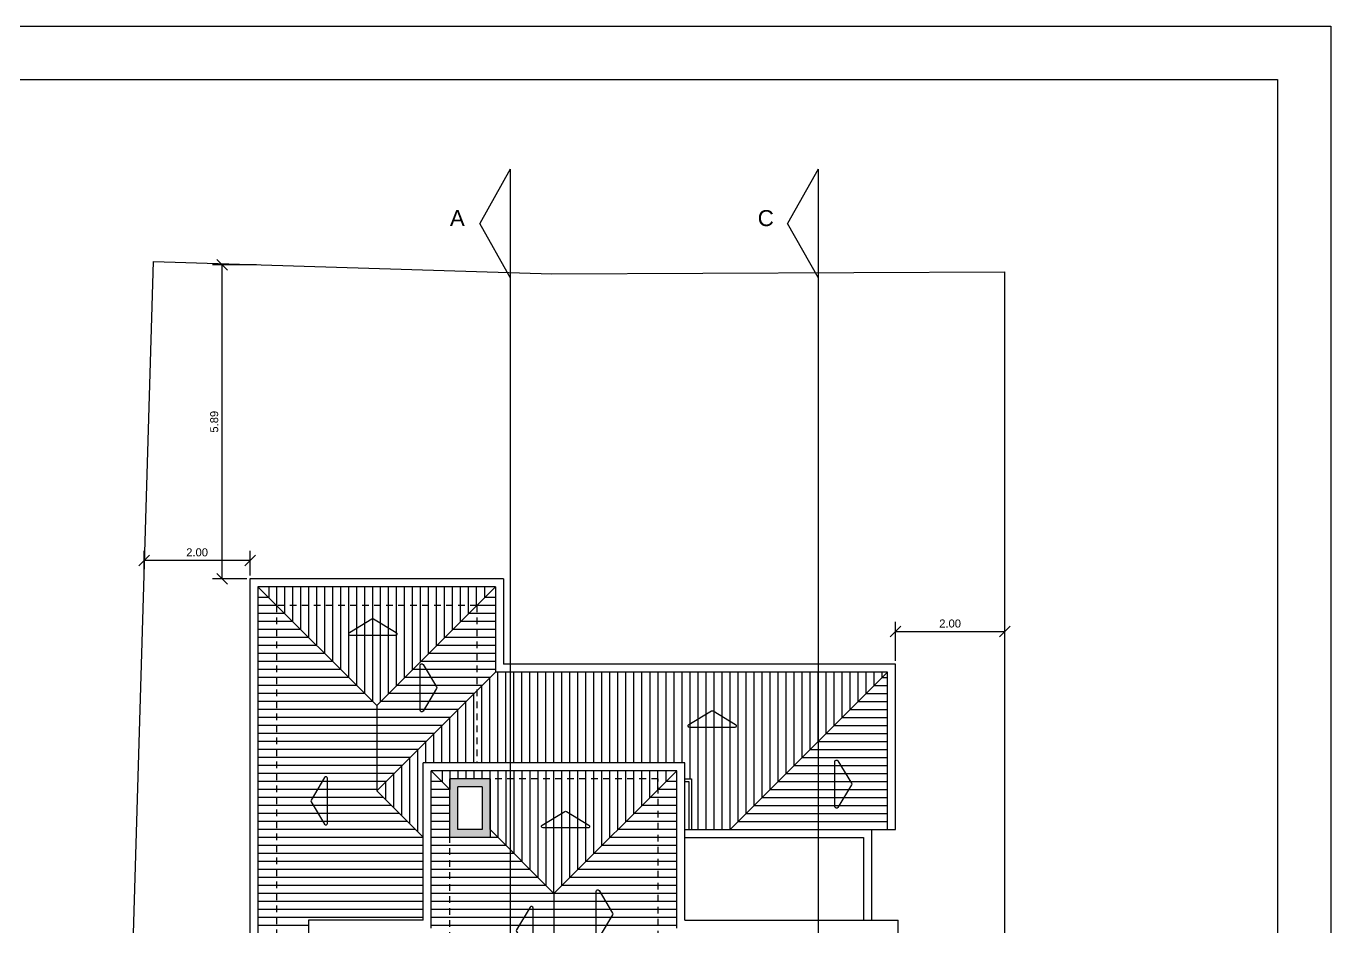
# Model space of a CAD drawing. Extents: x -23 to 90, y 6 to 84.
# Drawn here: x 65.95 to 90.41, y 67.54 to 84.43 of the extents above; entities that cross this region are included whole.
import ezdxf
from ezdxf.enums import TextEntityAlignment as Align

# ---------------------------------------------------------------- set-up
doc = ezdxf.new("R2010")
doc.units = 0
doc.header["$MEASUREMENT"] = 0
doc.linetypes.add('HIDDEN2', pattern=[0.1875, 0.125, -0.0625])
doc.layers.get('0').update_dxf_attribs({"linetype": 'CONTINUOUS'})
doc.layers.get('DEFPOINTS').update_dxf_attribs({"linetype": 'CONTINUOUS'})
for name, color, linetype in [('ALV', 6, 'CONTINUOUS'), ('CAIXILHO', 3, 'CONTINUOUS'), ('COTAPR', 2, 'CONTINUOUS'), ('PEITORIL', 2, 'CONTINUOUS'), ('PISO', 11, 'CONTINUOUS'), ('PROJ', 21, 'HIDDEN2'), ('SOLID', 253, 'CONTINUOUS'), ('TELHADO', 21, 'CONTINUOUS'), ('TEXTO1', 5, 'CONTINUOUS'), ('VISTA2', 2, 'CONTINUOUS')]:
    doc.layers.add(name, color=color, linetype=linetype)
doc.styles.add('ROMANS', font='romans', dxfattribs={"height": 0.2})
doc.styles.get("Standard").update_dxf_attribs({"font": 'swissl.ttf'})
doc.dimstyles.get("Standard").update_dxf_attribs({"dimtxt": 0.15, "dimasz": 0, "dimexe": 0.18, "dimexo": 0.06, "dimgap": 0.09, "dimtad": 1, "dimzin": 0, "dimdsep": 46, "dimtxsty": 'ROMANS', "dimtsz": 0.1, "dimcen": 0.09, "dimadec": 0, "dimazin": 0, "dimtfac": 1, "dimtix": 1, "dimtofl": 0, "dimtmove": 2, "dimatfit": 3, "dimfxl": 1, "dimtolj": 1, "dimtzin": 0, "dimarcsym": 0})

# ---------------------------------------------------------------- blocks, each defined once
blk = doc.blocks.new('*D89')
at = {"color": 0, "linetype": 'ByBlock'}
for p, q in [((67.314, 79.854), (67.114, 80.054)), ((67.859, 79.954), (67.034, 79.954)), ((67.214, 74.068), (67.214, 79.954)), ((67.314, 73.968), (67.114, 74.168)), ((67.676, 74.068), (67.034, 74.068))]:
    blk.add_line(p, q, dxfattribs=at)
at = {"layer": 'DEFPOINTS', "color": 0, "linetype": 'ByBlock'}
for p in [(67.214, 79.954), (67.919, 79.954), (67.736, 74.068)]:
    blk.add_point(p, dxfattribs=at)
at = {"color": 0, "linetype": 'ByBlock'}
blk.add_text('5.89', height=0.15, rotation=90, dxfattribs=at).set_placement((67.064, 77.011), align=Align.MIDDLE_CENTER)
blk = doc.blocks.new('*D124')
at = {"color": 0, "linetype": 'ByBlock'}
for p, q in [((65.652, 74.313), (65.852, 74.513)), ((65.752, 74.187), (65.752, 74.593)), ((67.736, 74.413), (65.752, 74.413)), ((67.636, 74.313), (67.836, 74.513)), ((67.736, 74.128), (67.736, 74.593))]:
    blk.add_line(p, q, dxfattribs=at)
at = {"layer": 'DEFPOINTS', "color": 0, "linetype": 'ByBlock'}
for p in [(65.752, 74.413), (65.752, 74.127), (67.736, 74.068)]:
    blk.add_point(p, dxfattribs=at)
at = {"color": 0, "linetype": 'ByBlock'}
blk.add_text('2.00', height=0.15, dxfattribs=at).set_placement((66.744, 74.563), align=Align.MIDDLE_CENTER)
blk = doc.blocks.new('*D125')
at = {"color": 0, "linetype": 'ByBlock'}
for p, q in [((79.733, 72.979), (79.933, 73.179)), ((79.833, 72.528), (79.833, 73.259)), ((81.783, 72.979), (81.983, 73.179)), ((81.883, 72.528), (81.883, 73.259)), ((79.833, 73.079), (81.883, 73.079))]:
    blk.add_line(p, q, dxfattribs=at)
at = {"layer": 'DEFPOINTS', "color": 0, "linetype": 'ByBlock'}
for p in [(81.883, 73.079), (79.833, 72.468), (81.883, 72.468)]:
    blk.add_point(p, dxfattribs=at)
at = {"color": 0, "linetype": 'ByBlock'}
blk.add_text('2.00', height=0.15, dxfattribs=at).set_placement((80.858, 73.229), align=Align.MIDDLE_CENTER)

msp = doc.modelspace()

# ---------------------------------------------------------------- linework, layer by layer
for p, q in [((-23.303, 84.427), (90.408, 84.427)), ((90.408, 84.427), (90.408, 5.558)), ((67.296, 45.032), (68.339, 80.016)), ((68.339, 80.016), (75.802, 79.784)), ((75.804, 79.786), (84.295, 79.821)), ((84.295, 44.818), (84.295, 79.821)), ((75.027, 78.973), (75.027, 44.071)), ((80.797, 78.973), (80.797, 44.071)), ((81.795, 69.368), (82.245, 69.368))]:
    msp.add_line(p, q)
at = {"color": 6}
for p, q in [((-20.803, 83.427), (89.408, 83.427)), ((89.408, 83.427), (89.408, 6.558))]:
    msp.add_line(p, q, dxfattribs=at)
at = {"layer": 'ALV'}
for p, q in [((74.647, 70.318), (73.895, 70.318)), ((73.895, 69.218), (73.895, 70.318)), ((74.647, 70.318), (74.647, 69.218)), ((74.045, 69.368), (74.045, 70.168)), ((74.497, 70.168), (74.045, 70.168)), ((74.497, 70.168), (74.497, 69.368)), ((74.647, 69.218), (73.895, 69.218)), ((74.497, 69.368), (74.045, 69.368))]:
    msp.add_line(p, q, dxfattribs=at)
at = {"layer": 'CAIXILHO'}
for p, q in [((73.395, 67.668), (73.395, 70.618)), ((78.295, 70.618), (73.395, 70.618)), ((73.545, 67.518), (73.545, 70.468)), ((78.145, 70.468), (73.545, 70.468)), ((78.145, 67.518), (78.145, 70.468)), ((78.295, 67.668), (78.295, 70.618)), ((71.247, 67.668), (71.247, 64.268)), ((73.395, 67.668), (71.247, 67.668)), ((78.295, 67.668), (82.295, 67.668)), ((82.295, 59.468), (82.295, 67.668))]:
    msp.add_line(p, q, dxfattribs=at)
at = {"layer": 'COTAPR'}
for points in [[(72.464, 73.316), (72.886, 73.063, -0.760785), (72.871, 73.007), (72.027, 73.007, -0.760785), (72.011, 73.063), (72.433, 73.316, -0.276824)], [(73.644, 72.009), (73.391, 71.587, -0.760785), (73.335, 71.602), (73.335, 72.446, -0.760785), (73.391, 72.462), (73.644, 72.04, -0.276824)], [(78.827, 71.589), (79.249, 71.336, -0.760785), (79.234, 71.28), (78.389, 71.28, -0.760785), (78.374, 71.336), (78.796, 71.589, -0.276824)], [(81.421, 70.203), (81.168, 69.781, -0.760785), (81.112, 69.797), (81.112, 70.641, -0.760785), (81.168, 70.656), (81.421, 70.234, -0.276824)], [(71.294, 69.889), (71.547, 69.467, 0.760785), (71.603, 69.483), (71.603, 70.327, 0.760785), (71.547, 70.342), (71.294, 69.92, 0.276824)], [(76.078, 69.705), (76.5, 69.452, -0.760785), (76.484, 69.396), (75.64, 69.396, -0.760785), (75.625, 69.452), (76.047, 69.705, -0.276824)], [(76.943, 67.77), (76.69, 67.348, -0.760785), (76.635, 67.363), (76.635, 68.207, -0.760785), (76.69, 68.223), (76.943, 67.801, -0.276824)], [(75.143, 67.456), (75.396, 67.034, 0.760785), (75.452, 67.049), (75.452, 67.893, 0.760785), (75.396, 67.909), (75.143, 67.487, 0.276824)]]:
    msp.add_lwpolyline(points, format="xyb", close=True, dxfattribs=at)
at = {"layer": 'PEITORIL'}
for p, q in [((70.147, 74.068), (70.147, 64.268)), ((74.897, 74.068), (70.147, 74.068)), ((70.297, 73.918), (70.297, 64.268)), ((74.747, 73.918), (70.297, 73.918)), ((70.297, 73.918), (72.522, 71.693)), ((74.747, 73.918), (72.522, 71.693)), ((74.747, 73.918), (74.747, 72.318)), ((74.897, 74.068), (74.897, 72.468)), ((82.245, 72.468), (74.897, 72.468)), ((82.245, 69.368), (82.245, 72.468)), ((74.747, 72.318), (72.522, 70.093)), ((82.095, 72.318), (74.747, 72.318)), ((82.095, 72.318), (79.145, 69.368)), ((82.095, 69.368), (82.095, 72.318)), ((72.522, 71.693), (72.522, 70.093)), ((73.545, 70.468), (73.895, 70.118)), ((78.145, 70.468), (75.845, 68.168)), ((72.522, 70.093), (73.395, 69.221)), ((74.647, 69.366), (75.845, 68.168))]:
    msp.add_line(p, q, dxfattribs=at)
at = {"layer": 'PISO'}
for p, q in [((78.295, 69.368), (81.795, 69.368)), ((78.295, 69.218), (81.645, 69.218)), ((81.645, 69.218), (81.645, 67.676)), ((81.795, 69.368), (81.795, 67.676))]:
    msp.add_line(p, q, dxfattribs=at)
at = {"layer": 'PROJ'}
for p, q in [((70.647, 73.568), (70.647, 66.418)), ((74.397, 73.568), (70.647, 73.568)), ((74.397, 73.568), (74.397, 70.618)), ((77.795, 70.318), (74.647, 70.318)), ((77.795, 66.668), (77.795, 70.318)), ((73.895, 66.418), (73.895, 69.218))]:
    msp.add_line(p, q, dxfattribs=at)
at = {"layer": 'SOLID'}
for points in [[(74.647, 70.318), (74.497, 70.168), (73.895, 70.318), (74.045, 70.168)], [(73.895, 70.318), (74.045, 70.168), (73.895, 69.218), (74.045, 69.368)], [(74.647, 69.218), (74.497, 69.368), (74.647, 70.318), (74.497, 70.168)], [(73.895, 69.218), (74.045, 69.368), (74.647, 69.218), (74.497, 69.368)]]:
    msp.add_solid(points, dxfattribs=at)
at = {"layer": 'TELHADO'}
for p, q in [((70.5, 73.918), (70.5, 73.716)), ((70.65, 73.566), (70.65, 73.918)), ((70.8, 73.416), (70.8, 73.918)), ((70.95, 73.266), (70.95, 73.918)), ((71.1, 73.116), (71.1, 73.918)), ((71.25, 72.966), (71.25, 73.918)), ((71.4, 72.816), (71.4, 73.918)), ((71.55, 72.666), (71.55, 73.918)), ((71.7, 72.516), (71.7, 73.918)), ((71.85, 72.366), (71.85, 73.918)), ((72, 72.216), (72, 73.918)), ((72.15, 72.066), (72.15, 73.918)), ((72.3, 71.916), (72.3, 73.918)), ((72.3, 71.916), (72.3, 73.918)), ((72.45, 71.766), (72.45, 73.918)), ((72.595, 71.766), (72.595, 73.918)), ((72.745, 71.916), (72.745, 73.918)), ((72.745, 71.916), (72.745, 73.918)), ((72.895, 72.066), (72.895, 73.918)), ((73.045, 72.216), (73.045, 73.918)), ((73.195, 72.366), (73.195, 73.918)), ((73.345, 72.516), (73.345, 73.918)), ((73.495, 72.666), (73.495, 73.918)), ((73.645, 72.816), (73.645, 73.918)), ((73.795, 72.966), (73.795, 73.918)), ((73.945, 73.116), (73.945, 73.918)), ((74.095, 73.266), (74.095, 73.918)), ((74.245, 73.416), (74.245, 73.918)), ((74.395, 73.566), (74.395, 73.918)), ((74.545, 73.918), (74.545, 73.716)), ((70.5, 73.716), (70.297, 73.716)), ((74.747, 73.716), (74.545, 73.716)), ((70.65, 73.566), (70.297, 73.566)), ((70.8, 73.416), (70.297, 73.416)), ((74.747, 73.416), (74.245, 73.416)), ((74.747, 73.566), (74.395, 73.566)), ((70.95, 73.266), (70.297, 73.266)), ((74.747, 73.266), (74.095, 73.266)), ((71.1, 73.116), (70.297, 73.116)), ((71.25, 72.966), (70.297, 72.966)), ((74.747, 72.966), (73.795, 72.966)), ((74.747, 73.116), (73.945, 73.116)), ((71.4, 72.816), (70.297, 72.816)), ((71.55, 72.666), (70.297, 72.666)), ((74.747, 72.666), (73.495, 72.666)), ((74.747, 72.816), (73.645, 72.816)), ((71.7, 72.516), (70.297, 72.516)), ((74.747, 72.516), (73.345, 72.516)), ((71.85, 72.366), (70.297, 72.366)), ((72, 72.216), (70.297, 72.216)), ((74.645, 72.216), (73.045, 72.216)), ((74.747, 72.366), (73.195, 72.366)), ((74.645, 70.618), (74.645, 72.216)), ((74.795, 70.618), (74.795, 72.318)), ((74.945, 70.618), (74.945, 72.318)), ((75.095, 70.618), (75.095, 72.318)), ((75.245, 70.618), (75.245, 72.318)), ((75.395, 70.618), (75.395, 72.318)), ((75.545, 70.618), (75.545, 72.318)), ((75.695, 70.618), (75.695, 72.318)), ((75.845, 70.618), (75.845, 72.318)), ((75.995, 70.618), (75.995, 72.318)), ((76.145, 70.618), (76.145, 72.318)), ((76.295, 70.618), (76.295, 72.318)), ((76.445, 70.618), (76.445, 72.318)), ((76.595, 70.618), (76.595, 72.318)), ((76.745, 70.618), (76.745, 72.318)), ((76.895, 70.618), (76.895, 72.318)), ((77.045, 70.618), (77.045, 72.318)), ((77.195, 70.618), (77.195, 72.318)), ((77.345, 70.618), (77.345, 72.318)), ((77.495, 70.618), (77.495, 72.318)), ((77.645, 70.618), (77.645, 72.318)), ((77.795, 70.618), (77.795, 72.318)), ((77.945, 70.618), (77.945, 72.318)), ((78.095, 70.618), (78.095, 72.318)), ((78.245, 70.618), (78.245, 72.318)), ((78.395, 70.318), (78.395, 72.318)), ((78.545, 69.368), (78.545, 72.318)), ((78.695, 69.368), (78.695, 72.318)), ((78.845, 69.368), (78.845, 72.318)), ((78.995, 69.368), (78.995, 72.318)), ((79.145, 69.368), (79.145, 72.318)), ((79.295, 69.518), (79.295, 72.318)), ((79.445, 69.668), (79.445, 72.318)), ((79.595, 69.818), (79.595, 72.318)), ((79.745, 69.968), (79.745, 72.318)), ((79.895, 70.118), (79.895, 72.318)), ((80.045, 70.268), (80.045, 72.318)), ((80.195, 70.418), (80.195, 72.318)), ((80.345, 70.568), (80.345, 72.318)), ((80.495, 70.718), (80.495, 72.318)), ((80.645, 70.868), (80.645, 72.318)), ((80.795, 71.018), (80.795, 72.318)), ((80.945, 71.168), (80.945, 72.318)), ((81.095, 71.318), (81.095, 72.318)), ((81.245, 71.468), (81.245, 72.318)), ((81.395, 71.618), (81.395, 72.318)), ((81.545, 71.768), (81.545, 72.318)), ((81.695, 71.918), (81.695, 72.318)), ((81.845, 72.068), (81.845, 72.318)), ((81.995, 72.218), (81.995, 72.318)), ((81.995, 72.218), (82.095, 72.218)), ((72.15, 72.066), (70.297, 72.066)), ((72.3, 71.916), (70.297, 71.916)), ((74.345, 71.916), (72.745, 71.916)), ((74.495, 72.066), (72.895, 72.066)), ((74.345, 70.618), (74.345, 71.916)), ((74.495, 70.618), (74.495, 72.066)), ((81.695, 71.918), (82.095, 71.918)), ((81.845, 72.068), (82.095, 72.068)), ((72.45, 71.766), (70.297, 71.766)), ((74.195, 71.766), (72.595, 71.766)), ((74.195, 70.618), (74.195, 71.766)), ((81.545, 71.768), (82.095, 71.768)), ((74.045, 71.616), (70.297, 71.616)), ((73.895, 71.466), (70.297, 71.466)), ((73.895, 70.618), (73.895, 71.466)), ((74.045, 70.618), (74.045, 71.616)), ((81.245, 71.468), (82.095, 71.468)), ((81.395, 71.618), (82.095, 71.618)), ((73.745, 71.316), (70.297, 71.316)), ((73.745, 70.618), (73.745, 71.316)), ((81.095, 71.318), (82.095, 71.318)), ((73.595, 71.166), (70.297, 71.166)), ((73.445, 71.016), (70.297, 71.016)), ((73.445, 70.618), (73.445, 71.016)), ((73.595, 70.618), (73.595, 71.166)), ((80.795, 71.018), (82.095, 71.018)), ((80.945, 71.168), (82.095, 71.168)), ((73.295, 70.866), (70.297, 70.866)), ((73.145, 70.716), (70.297, 70.716)), ((73.145, 69.471), (73.145, 70.716)), ((73.295, 69.321), (73.295, 70.866)), ((80.495, 70.718), (82.095, 70.718)), ((80.645, 70.868), (82.095, 70.868)), ((72.995, 70.566), (70.297, 70.566)), ((72.995, 69.621), (72.995, 70.566)), ((73.747, 70.468), (73.747, 70.266)), ((73.897, 70.116), (73.897, 70.468)), ((74.047, 70.318), (74.047, 70.468)), ((74.197, 70.318), (74.197, 70.468)), ((74.347, 70.318), (74.347, 70.468)), ((74.497, 70.318), (74.497, 70.468)), ((74.647, 69.366), (74.647, 70.468)), ((74.797, 69.216), (74.797, 70.468)), ((74.947, 69.066), (74.947, 70.468)), ((75.097, 68.916), (75.097, 70.468)), ((75.247, 68.766), (75.247, 70.468)), ((75.397, 68.616), (75.397, 70.468)), ((75.547, 68.466), (75.547, 70.468)), ((75.547, 68.466), (75.547, 70.468)), ((75.697, 68.316), (75.697, 70.468)), ((75.845, 68.168), (75.845, 70.468)), ((75.992, 68.316), (75.992, 70.468)), ((76.142, 68.466), (76.142, 70.468)), ((76.142, 68.466), (76.142, 70.468)), ((76.292, 68.616), (76.292, 70.453)), ((76.442, 68.766), (76.442, 70.468)), ((76.592, 68.916), (76.592, 70.468)), ((76.742, 69.066), (76.742, 70.468)), ((76.892, 69.216), (76.892, 70.468)), ((77.042, 69.366), (77.042, 70.468)), ((77.192, 69.516), (77.192, 70.468)), ((77.342, 69.666), (77.342, 70.468)), ((77.492, 69.816), (77.492, 70.468)), ((77.642, 69.966), (77.642, 70.468)), ((77.792, 70.116), (77.792, 70.468)), ((77.942, 70.468), (77.942, 70.266)), ((80.345, 70.568), (82.095, 70.568)), ((72.845, 70.416), (70.297, 70.416)), ((72.695, 70.266), (70.297, 70.266)), ((72.695, 69.921), (72.695, 70.266)), ((72.845, 69.771), (72.845, 70.416)), ((73.747, 70.266), (73.545, 70.266)), ((78.145, 70.266), (77.942, 70.266)), ((80.045, 70.268), (82.095, 70.268)), ((80.195, 70.418), (82.095, 70.418)), ((72.522, 70.116), (70.297, 70.116)), ((72.65, 69.966), (70.297, 69.966)), ((73.897, 70.116), (73.545, 70.116)), ((73.895, 69.966), (73.545, 69.966)), ((78.145, 69.966), (77.642, 69.966)), ((78.145, 70.116), (77.792, 70.116)), ((79.745, 69.968), (82.095, 69.968)), ((79.895, 70.118), (82.095, 70.118)), ((72.8, 69.816), (70.297, 69.816)), ((73.895, 69.816), (73.545, 69.816)), ((78.145, 69.816), (77.492, 69.816)), ((79.595, 69.818), (82.095, 69.818)), ((72.95, 69.666), (70.297, 69.666)), ((73.1, 69.516), (70.297, 69.516)), ((73.895, 69.666), (73.545, 69.666)), ((73.895, 69.516), (73.545, 69.516)), ((78.145, 69.516), (77.192, 69.516)), ((78.145, 69.666), (77.342, 69.666)), ((79.295, 69.518), (82.095, 69.518)), ((79.445, 69.668), (82.095, 69.668)), ((73.25, 69.366), (70.297, 69.366)), ((73.4, 69.216), (70.297, 69.216)), ((73.895, 69.366), (73.545, 69.366)), ((74.797, 69.216), (73.545, 69.216)), ((78.145, 69.216), (76.892, 69.216)), ((78.145, 69.366), (77.042, 69.366)), ((73.395, 69.066), (70.297, 69.066)), ((74.947, 69.066), (73.545, 69.066)), ((78.145, 69.066), (76.742, 69.066)), ((73.395, 68.916), (70.297, 68.916)), ((73.395, 68.766), (70.297, 68.766)), ((75.097, 68.916), (73.545, 68.916)), ((75.247, 68.766), (73.545, 68.766)), ((78.145, 68.766), (76.442, 68.766)), ((78.145, 68.916), (76.592, 68.916)), ((73.395, 68.616), (70.297, 68.616)), ((75.397, 68.616), (73.545, 68.616)), ((78.145, 68.616), (76.292, 68.616)), ((73.395, 68.466), (70.297, 68.466)), ((73.395, 68.316), (70.297, 68.316)), ((75.547, 68.466), (73.545, 68.466)), ((75.697, 68.316), (73.545, 68.316)), ((78.145, 68.316), (75.992, 68.316)), ((78.145, 68.466), (76.142, 68.466)), ((73.395, 68.166), (70.297, 68.166)), ((73.395, 68.016), (70.297, 68.016)), ((78.145, 68.166), (73.545, 68.166)), ((78.145, 68.016), (73.545, 68.016)), ((75.845, 68.168), (75.845, 65.218)), ((73.395, 67.866), (70.297, 67.866)), ((78.145, 67.866), (73.545, 67.866)), ((73.395, 67.716), (70.297, 67.716)), ((71.247, 67.566), (70.297, 67.566)), ((78.145, 67.716), (73.545, 67.716)), ((78.145, 67.566), (73.545, 67.566))]:
    msp.add_line(p, q, dxfattribs=at)
at = {"layer": 'TEXTO1'}
for p, q in [((75.027, 81.745), (74.455, 80.729)), ((75.027, 81.745), (75.027, 78.973)), ((80.797, 81.745), (80.225, 80.729)), ((80.797, 81.745), (80.797, 78.973)), ((75.027, 79.713), (74.455, 80.729)), ((80.797, 79.713), (80.225, 80.729))]:
    msp.add_line(p, q, dxfattribs=at)
at = {"layer": 'VISTA2'}
for p, q in [((78.295, 70.318), (78.421, 70.318)), ((78.295, 70.268), (78.371, 70.268)), ((78.371, 70.268), (78.371, 69.368)), ((78.421, 70.318), (78.421, 69.368))]:
    msp.add_line(p, q, dxfattribs=at)

# ---------------------------------------------------------------- texts
at = {"layer": 'TEXTO1'}
for s, p in [('A', (73.894, 80.678)), ('C', (79.664, 80.678))]:
    msp.add_text(s, height=0.3, dxfattribs=at).set_placement(p)

# ---------------------------------------------------------------- dimensions: what is measured, and where the dimension line sits
at = {"layer": 'COTAPR'}
dim = msp.add_linear_dim(base=(69.625, 79.954), p1=(70.147, 74.068), p2=(70.33, 79.954), angle=90, dimstyle='Standard', dxfattribs=at)
dim.commit()
dim.dimension.update_dxf_attribs({"geometry": '*D89', "text_midpoint": (69.475, 77.011), "insert": (2.412, 0)})
for base, p1, p2, picture, middle in [((68.164, 74.413), (70.147, 74.068), (68.164, 74.127), '*D124', (69.155, 74.563)), ((84.295, 73.079), (82.245, 72.468), (84.295, 72.468), '*D125', (83.27, 73.229))]:
    dim = msp.add_linear_dim(base=base, p1=p1, p2=p2, text='2.00', dimstyle='Standard', dxfattribs=at)
    dim.commit()
    dim.dimension.update_dxf_attribs({"geometry": picture, "text_midpoint": middle, "insert": (2.412, 0)})

doc.saveas('drawing.dxf')
